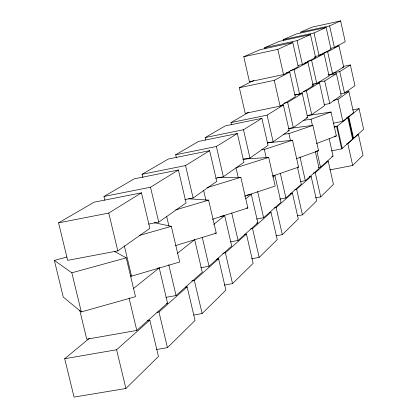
<?xml version="1.0" encoding="UTF-8"?>
<svg xmlns="http://www.w3.org/2000/svg" width="418" height="418" viewBox="0 0 418 418"><rect width="100%" height="100%" fill="white"/><g stroke="black" fill="none" stroke-linecap="round" stroke-linejoin="round"><path stroke-width="0.63" d="M89.53 338.204L64.696 358.717L74.059 397.1L125.907 388.489L158.459 356.47L149.822 320.141L147.246 320.596M156.562 349.505L167.435 347.64L195.044 320.486L187.149 286.868L185.231 287.218M193.821 314.994L202.119 313.531L225.892 290.149L218.614 258.826L216.712 259.181M224.299 285.102L232.533 283.618L253.167 263.324L246.421 234.043L244.525 234.399M251.589 258.805L259.181 257.41L277.238 239.65L270.958 212.177L269.688 212.417M275.953 235.836L282.322 234.65L298.274 218.959L292.407 193.064L290.51 193.429M297.355 215.824L302.439 214.862L316.666 200.875L311.144 176.365L309.242 176.736M315.6 197.881L320.7 196.904L333.439 184.38L328.229 161.134L326.954 161.385M329.729 169.938L352.677 165.455L363.002 155.303L358.346 134.293L357.087 134.549M64.696 358.717L116.591 349.751L149.822 320.141M157.058 312.319L158.981 311.974L187.149 286.868M191.81 280.901L194.365 280.436L218.614 258.826M222.846 253.266L225.38 252.796L246.421 234.043M250.654 228.939L252.55 228.583L270.958 212.177M274.234 207.918L276.146 207.553L292.407 193.064M294.737 189.652L296.649 189.281L311.144 176.365M313.338 173.073L315.256 172.697L328.229 161.134M346.553 143.923L347.828 143.667L358.346 134.293M79.749 310.276L86.756 339.212L136.796 330.439L167.55 303.113L159.227 267.922L157.314 268.278M165.878 297.381L176.056 295.552L202.286 272.243L194.657 239.608L177.498 253.324M200.739 267.776L209.026 266.256L231.718 246.087L224.67 215.62L220.229 216.472M230.459 241.87L238.072 240.444L257.854 222.867L251.307 194.333L246.86 195.196M256.631 219.063L263.627 217.736L281.006 202.296L274.898 175.476L272.975 175.853M279.59 199.151L285.907 197.939L301.305 184.254L297.444 167.169M300.276 181.658L305.333 180.675L319.101 168.438L315.271 151.4M318.568 167.581L320.491 167.205L333.052 156.045L329.201 138.839M331.458 150.903L341.652 148.881L353.121 138.671L348.356 117.223L347.102 117.479M333.277 123.237L342.854 121.298L353.565 112.735L348.884 91.61L345.101 92.394M334.128 127.088L336.678 126.57L348.356 117.223M348.774 116.883L359.067 108.643L363.639 129.308L353.534 138.306L348.774 116.883L347.499 117.144M133.42 288.551L159.227 267.922M213.603 224.466L224.67 215.62M245.758 198.764L251.307 194.333M272.876 177.091L274.898 175.476M333.507 100.31L337.979 99.385L348.884 91.61M324.096 104.683L329.75 103.518L341.24 95.393L336.417 73.672L328.835 75.271M340.696 93.862L344.526 93.068L354.955 85.69L350.373 64.978L343.434 66.441M117.792 250.889L149.874 228.359L141.472 192.823L94.134 202.181L58.577 222.862L67.659 260.357L117.792 250.889L108.758 213.06L141.472 192.823M148.552 224.085L158.746 222.125L186.083 202.923L178.387 169.995L134.293 178.82L103.967 196.46L104.866 200.238M184.803 199.611L193.106 197.991L216.749 181.386L209.637 150.663L168.323 159.018L142.083 174.285L142.831 177.441M215.73 178.251L223.358 176.741L243.95 162.278L237.356 133.52L198.545 141.441L175.67 154.749L176.401 157.879M242.957 159.457L249.964 158.056L268.042 145.359L261.893 118.341L225.318 125.865L205.222 137.559L205.802 140.056M267.447 142.925L273.142 141.775L289.162 130.526L283.399 105.038L280.253 105.691M288.916 128.488L293.347 127.584L307.664 117.531L302.24 93.386L294.653 94.97M307.277 115.582L311.729 114.673L324.577 105.649L319.456 82.738L315.632 83.537M318.432 82.283L324.718 80.967L336.417 73.672M332.733 73.072L339.756 71.593L350.373 64.978M103.967 196.46L150.517 187.233L178.387 169.995M142.083 174.285L185.545 165.565L209.637 150.663M175.67 154.749L216.372 146.499L237.356 133.52M205.222 137.559L243.48 129.732L261.893 118.341M231.42 124.459L230.987 122.568L267.092 115.128L283.399 105.038M283.859 103.194L287.662 102.405L302.24 93.386M303.196 91.49L306.378 90.826L319.456 82.738M253.888 80.361L239.342 87.723L245.204 113.356L280.097 106.135L295.291 96.772L289.726 72.068L286.565 72.742M295.15 95.048L299.601 94.118L313.207 85.737L307.967 62.324L304.785 62.998M312.371 84.462L316.781 83.537L329.06 75.977L324.096 53.697L319.671 54.648M328.093 74.765L332.561 73.824L343.674 66.979L338.967 45.75L335.816 46.424M230.987 122.568L248.799 112.207M239.342 87.723L274.26 80.34L289.726 72.068M290.296 70.537L294.115 69.722L307.967 62.324M307.193 61.321L311.603 60.38L324.096 53.697M323.908 52.6L327.66 51.795L338.967 45.75M283.54 74.566L298.233 66.744L292.804 42.573L260.064 49.674L243.767 56.723L249.478 81.787L283.54 74.566L277.85 49.355L292.804 42.573M297.971 65.464L302.407 64.524L315.6 57.501L310.48 34.563L279.329 41.335L264.693 47.668L264.975 48.916M314.67 56.597L319.07 55.657L330.999 49.303L326.144 27.463L296.414 33.942L283.174 39.673L283.456 40.927M330.654 48.295L334.41 47.49L345.231 41.732L340.623 20.9L312.209 27.113L300.197 32.306L329.614 25.89L340.623 20.9M249.478 81.787L250.622 81.207M264.693 47.668L297.057 40.645L310.48 34.563M283.174 39.673L314.007 32.965L326.144 27.463M316.494 143.546L336.37 135.949L331.03 112.014L307.146 115.645M296.576 158.678L318.558 150.726L312.868 125.39L288.389 128.603M303.332 120.374L311.034 119.219L331.03 112.014M272.996 175.931L298.562 167.111L292.485 140.234L267.165 142.883M283.759 134.262L288.922 133.598L312.868 125.39M244.504 196.209L275.19 186.062L268.664 157.414L242.947 159.164M261.757 149.738L264.338 149.482L292.485 140.234M212.323 219.298L247.884 207.986L240.831 177.3L217.464 177.65M268.664 157.414L235.982 167.754L238.161 177.232M206.952 187.651L240.831 177.3M175.508 245.622L216.273 233.145L208.608 200.138L188.607 198.78M175.727 209.846L208.608 200.138M130.322 275.749L131.555 276.162L179.709 261.997L171.328 226.347L154.232 222.679M139.298 235.475L171.328 226.347M66.828 257.033L54.361 260.419L63.275 297.099L81.311 311.938L135.5 296.665L126.246 257.859L114.464 251.432M54.361 260.419L71.833 272.792L126.246 257.859M243.767 56.723L277.85 49.355M314.331 57.773L315.6 57.501M342.415 67.246L343.674 66.979M313.082 84.07L314.357 83.804M311.938 86.003L313.207 85.737M306.399 117.787L307.664 117.531M352.75 109.934L359.067 108.643M346.585 117.886L347.844 117.636L352.614 139.121M287.903 130.782L289.162 130.526M334.05 126.774L337.232 126.126L342.196 148.395M331.793 156.295L333.052 156.045M58.577 222.862L108.758 213.06M256.584 223.107L257.854 222.867M166.275 303.337L167.55 303.113M334.431 136.221L336.37 135.949M317.267 150.872L318.558 150.726M297.276 167.221L298.562 167.111M246.578 207.965L247.884 207.986M214.993 233.004L216.273 233.145M71.833 272.792L81.311 311.938M116.591 349.751L125.907 388.489M124.324 245.821L131.555 276.162M129.063 298.076L136.796 330.439M158.981 311.974L167.435 347.64M194.365 280.436L202.119 313.531M166.688 216.561L168.914 226.018M150.517 187.233L158.746 222.125M168.794 264.756L176.056 295.552M185.545 165.565L193.106 197.991M202.265 237.267L209.026 266.256M216.372 146.499L223.358 176.741M231.718 212.945L238.072 240.444M225.38 252.796L232.533 283.618M203.697 190.686L205.912 200.206M252.55 228.583L259.181 257.41M264.338 149.482L266.219 157.732M276.146 207.553L282.322 234.65M243.48 129.732L249.964 158.056M257.619 191.501L263.627 217.736M287.662 102.405L293.347 127.584M299.967 156.917L305.333 180.675M288.922 133.598L290.484 140.505M274.26 80.34L280.097 106.135M296.649 189.281L302.439 214.862M267.092 115.128L273.142 141.775M280.326 173.371L285.907 197.939M297.057 40.645L302.407 64.524M306.378 90.826L311.729 114.673M311.034 119.219L312.434 125.457M316.823 150.867L320.491 167.205M294.115 69.722L299.601 94.118M315.256 172.697L320.7 196.904M327.66 51.795L332.561 73.824M337.979 99.385L342.854 121.298M347.828 143.667L352.677 165.455M336.678 126.57L341.652 148.881M314.007 32.965L319.07 55.657M324.718 80.967L329.75 103.518M311.603 60.38L316.781 83.537M329.614 25.89L334.41 47.49M339.756 71.593L344.526 93.068"/></g></svg>
